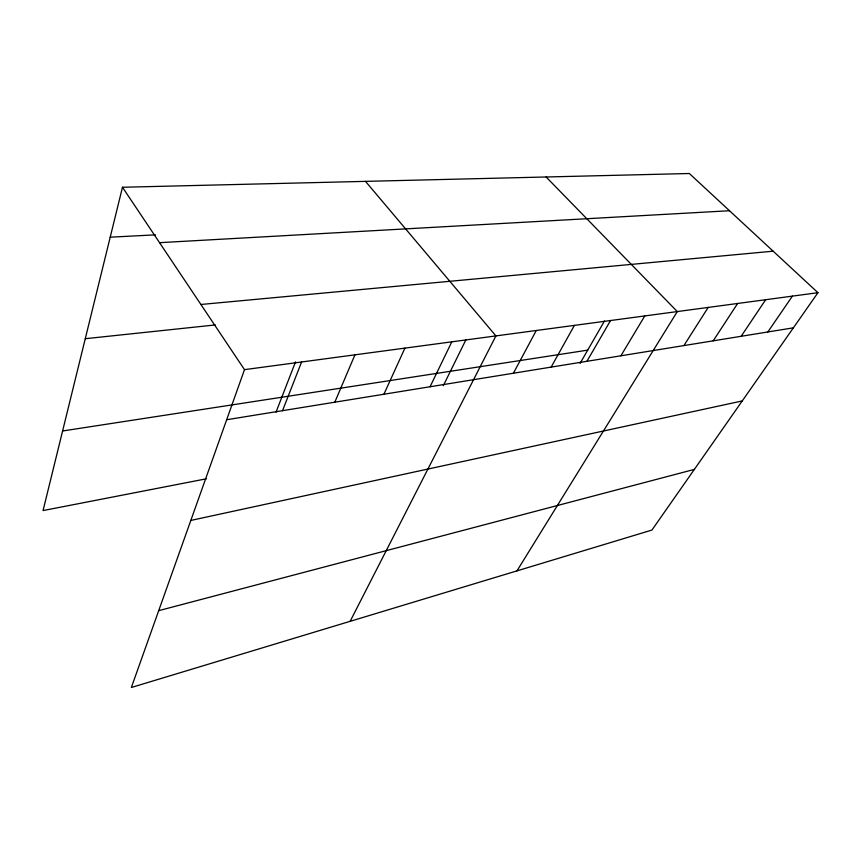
<?xml version="1.0" encoding="UTF-8"?>
<svg xmlns="http://www.w3.org/2000/svg" width="861" height="861" viewBox="0 0 861 861"><rect width="100%" height="100%" fill="white"/><g stroke="black" fill="none" stroke-linecap="round" stroke-linejoin="round"><path stroke-width="1.29" d="M122.477 187.257L244.492 369.649L131.356 687.487L651.938 530.053L817.95 292.697L689.338 173.513L122.477 187.257L43.05 510.573L206.425 478.791M276.015 412.193L295.517 361.878M282.516 410.686L301.587 361.986M334.821 402.195L354.947 354.818M383.909 394.241L404.918 348.113M430.059 386.75L451.81 341.828M443.307 385.685L465.866 339.891M350.136 621.319L495.914 335.908L365.505 181.37M513.404 373.233L536.274 330.495M551.137 367.12L574.416 325.372M580.077 363.407L604.476 320.992M586.922 361.308L610.535 320.529M620.889 355.808L644.781 315.933M516.966 570.875L677.295 311.574L546.111 176.989M683.914 345.584L708.194 307.42M713.209 340.827L737.619 303.47M741.16 336.296L765.655 299.714M767.851 331.969L792.4 296.119M158.704 610.664L694.364 469.396M190.819 520.442L742.247 400.935M226.669 419.737L793.379 327.826M62.605 430.984L587.708 350.136M244.492 369.649L817.95 292.697M85.271 338.707L215.282 324.941M200.904 304.482L773.156 251.186M159.554 242.673L729.493 210.73M110.219 237.184L155.486 234.849"/></g></svg>
